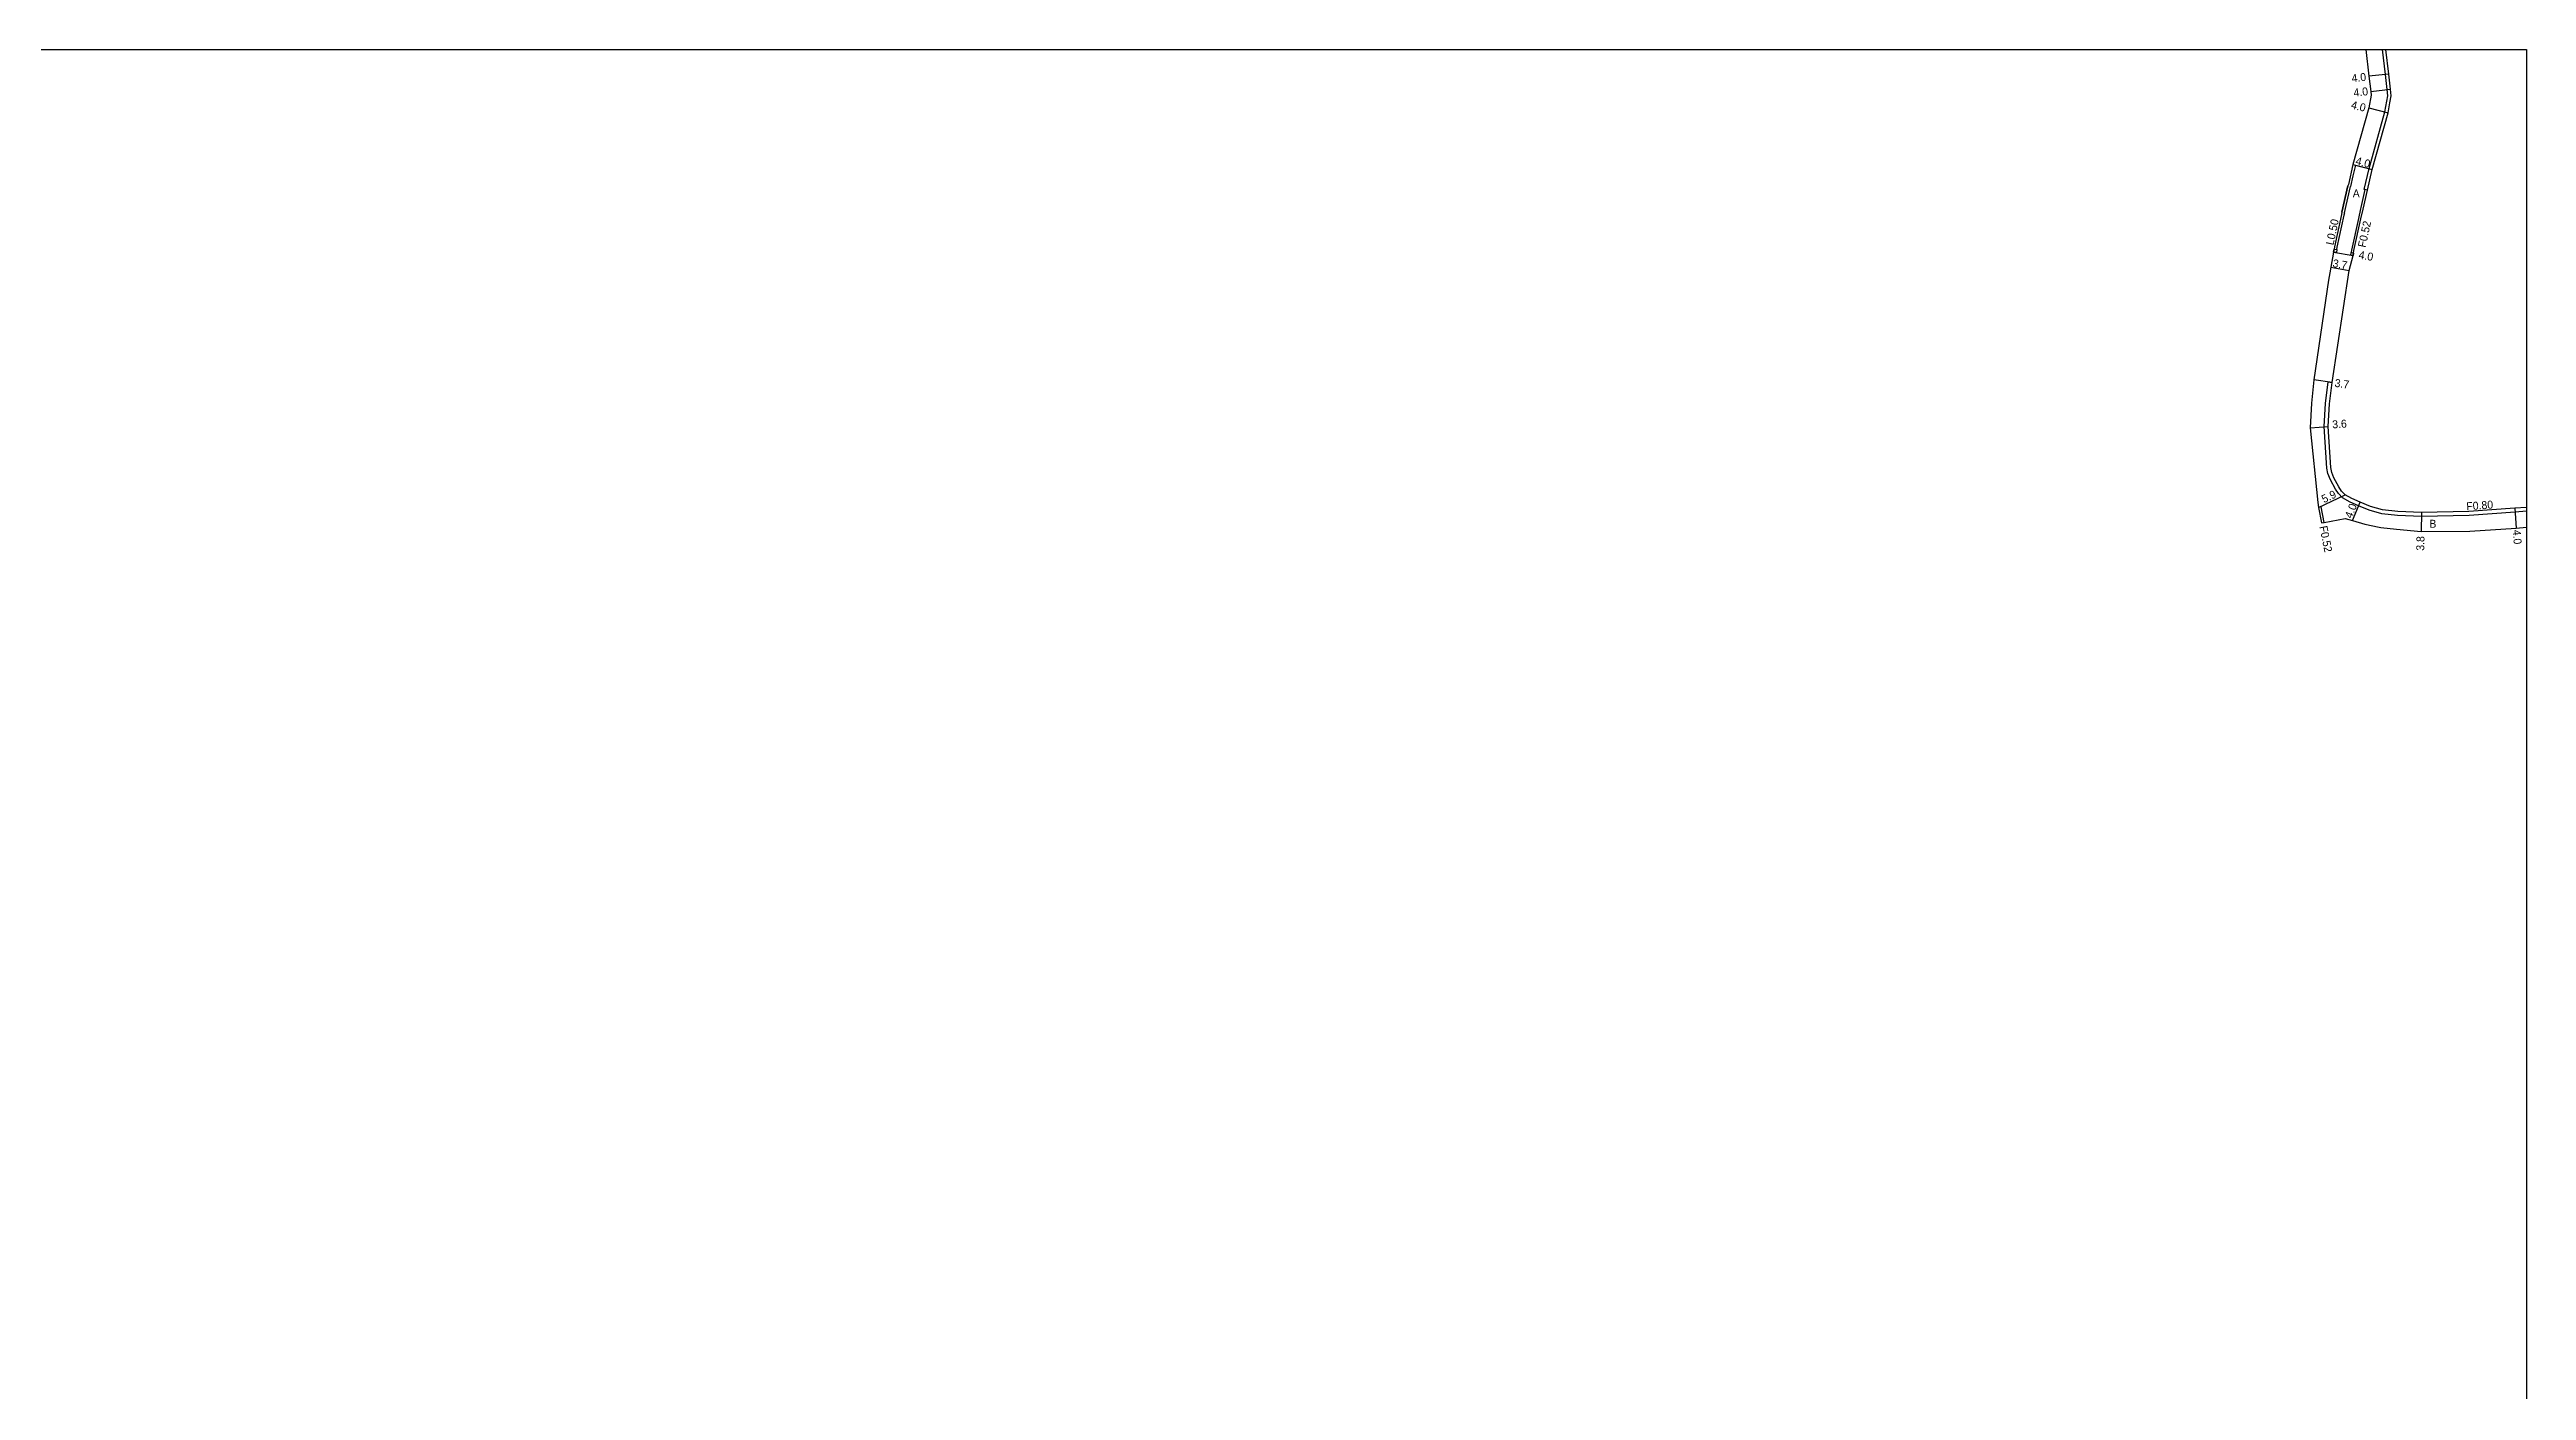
# Model space of a CAD drawing. Header units: metres. Extents: x -16000 to -12000, y -105000 to -102000.
# Drawn here: x -12495.9 to -12000, y -102268.6 to -102000 of the extents above; entities that cross this region are included whole.
import ezdxf

# ---------------------------------------------------------------- set-up
doc = ezdxf.new("R2010")
doc.units = ezdxf.units.M
doc.header["$LTSCALE"] = 2.5
for name, color, linetype in [('側溝・桝', 7, 'Continuous'), ('図郭', 7, 'Continuous'), ('幅員', 7, 'Continuous'), ('舗装', 7, 'Continuous'), ('道路', 7, 'Continuous')]:
    doc.layers.add(name, color=color, linetype=linetype)
doc.styles.get("Standard").update_dxf_attribs({"font": ''})
doc.styles.get('Standard').set_extended_font_data('@MS PGothic')

msp = doc.modelspace()

# ---------------------------------------------------------------- linework, layer by layer
at = {"layer": '側溝・桝'}
for points in [[(-12031.83, -102028.17), (-12032.33, -102028.05), (-12032.46, -102028.02), (-12031.5, -102023.84), (-12028.35, -102012.51), (-12027.73, -102009.25), (-12027.87, -102008.03), (-12028.22, -102005), (-12028.79, -102000)], [(-12034.26, -102023.14), (-12034.76, -102025.3), (-12035.24, -102027.41)], [(-12034.75, -102023.02), (-12034.26, -102023.14)], [(-12036.94, -102032.58), (-12035.73, -102027.29)], [(-12036.46, -102032.69), (-12035.24, -102027.41)], [(-12032.33, -102028.05), (-12033.15, -102031.62), (-12033.21, -102031.89), (-12033.66, -102033.83), (-12035.04, -102040.18), (-12035.12, -102040.67), (-12035.1, -102040.67)], [(-12036.46, -102032.69), (-12036.57, -102033.18), (-12037.96, -102039.61), (-12038.04, -102040.06)], [(-12000, -102092.5), (-12002.29, -102092.67), (-12011.5, -102093.34), (-12021.04, -102093.53), (-12025.82, -102093.35), (-12028.98, -102092.98), (-12031.49, -102092.29), (-12033.63, -102091.38), (-12035.29, -102090.68), (-12036.81, -102089.8), (-12037.64, -102088.93), (-12038.24, -102088.03), (-12039.26, -102086.16), (-12039.74, -102084.95), (-12039.97, -102083.84), (-12040.53, -102075.52), (-12040.24, -102070.9), (-12039.71, -102066.57)], [(-12039.71, -102066.57), (-12038.91, -102066.68)], [(-12040.5, -102094.71), (-12041.12, -102091.61), (-12041.63, -102091.71)]]:
    msp.add_lwpolyline(points, dxfattribs=at)
for points in [[(-12037.94, -102040.08), (-12038.04, -102040.67), (-12038.64, -102040.57), (-12038.53, -102039.98), (-12038.04, -102040.06)], [(-12034.69, -102041.25), (-12035.19, -102041.16), (-12035.1, -102040.67), (-12034.61, -102040.76)]]:
    msp.add_lwpolyline(points, close=True, dxfattribs=at)
at = {"layer": '図郭'}
msp.add_lwpolyline([(-12800, -102000), (-12000, -102000), (-12000, -102600), (-12800, -102600)], close=True, dxfattribs=at)
at = {"layer": '幅員'}
for points in [[(-12027.57, -102004.93), (-12031.54, -102005.37)], [(-12031.19, -102008.4), (-12027.22, -102007.95)], [(-12031.59, -102011.7), (-12027.71, -102012.66)], [(-12034.75, -102023.02), (-12030.87, -102024)], [(-12038.64, -102040.57), (-12034.69, -102041.25)], [(-12039.16, -102043.6), (-12035.52, -102044.23)], [(-12038.91, -102066.68), (-12042.58, -102066.19)], [(-12043.32, -102075.75), (-12039.73, -102075.51)], [(-12041.63, -102091.71), (-12036.31, -102089.17)], [(-12034.8, -102094.36), (-12033.32, -102090.65)], [(-12021.03, -102092.73), (-12021.11, -102096.53)], [(-12002.35, -102091.87), (-12002.05, -102095.86)]]:
    msp.add_lwpolyline(points, dxfattribs=at)
at = {"layer": '舗装'}
msp.add_lwpolyline([(-12039.16, -102043.6), (-12035.52, -102044.23)], dxfattribs=at)
at = {"layer": '道路'}
for points in [[(-12032.16, -102000), (-12031.54, -102005.37), (-12031.19, -102008.4), (-12031.11, -102009.13), (-12031.59, -102011.7), (-12034.75, -102023.02), (-12035.66, -102027.01), (-12035.73, -102027.29), (-12036.94, -102032.58)], [(-12027.34, -102010.71), (-12027.07, -102009.28), (-12027.22, -102007.95), (-12027.57, -102004.93), (-12028.14, -102000)], [(-12031.83, -102028.17), (-12030.87, -102024), (-12027.71, -102012.66), (-12027.34, -102010.71)], [(-12000, -102091.7), (-12002.35, -102091.87), (-12011.53, -102092.54), (-12021.03, -102092.73), (-12025.76, -102092.55), (-12028.83, -102092.19), (-12031.23, -102091.54), (-12033.32, -102090.65), (-12034.93, -102089.96), (-12036.31, -102089.17), (-12037.01, -102088.43), (-12037.56, -102087.62), (-12038.54, -102085.82), (-12038.97, -102084.72), (-12039.18, -102083.73), (-12039.73, -102075.51), (-12039.44, -102070.97), (-12038.91, -102066.68), (-12035.52, -102044.23), (-12034.69, -102041.25), (-12034.61, -102040.76), (-12034.53, -102040.28), (-12033.15, -102033.94), (-12032.71, -102032), (-12031.83, -102028.17)], [(-12036.94, -102032.58), (-12037.06, -102033.07), (-12038.45, -102039.52), (-12038.53, -102039.98), (-12038.64, -102040.57), (-12039.16, -102043.6), (-12039.36, -102044.74), (-12039.61, -102046.22)], [(-12039.61, -102046.22), (-12042.58, -102066.19), (-12043.03, -102070.81), (-12043.32, -102075.75), (-12041.78, -102090.76), (-12041.63, -102091.71)], [(-12041.63, -102091.71), (-12041.01, -102094.8), (-12040.5, -102094.71), (-12036.31, -102093.93), (-12034.8, -102094.36), (-12032.33, -102095.07)], [(-12032.33, -102095.07), (-12029.52, -102095.7), (-12029.15, -102095.76), (-12025.99, -102096.05), (-12021.11, -102096.53), (-12011.36, -102096.44), (-12002.05, -102095.86), (-12000, -102095.67)]]:
    msp.add_lwpolyline(points, dxfattribs=at)

# ---------------------------------------------------------------- texts
at = {"layer": '側溝・桝'}
for s, rotation, p in [('L0.50', 77.7725, (-12038.65, -102039.28)), ('F0.52', 77.7731, (-12032.22, -102039.76)), ('F0.80', 4.1746, (-12011.97, -102092.31)), ('F0.52', 281.4622, (-12041.47, -102095.57))]:
    msp.add_text(s, height=1.6, rotation=rotation, dxfattribs=at).set_placement(p)
at = {"layer": '幅員'}
for s, rotation, p in [('4.0', 6.4459, (-12034.92, -102006.57)), ('4.0', 346.0424, (-12035.23, -102011.79)), ('4.0', 6.5152, (-12034.53, -102009.46)), ('4.0', 345.7483, (-12034.33, -102023.02)), ('4.0', 350.1753, (-12033.69, -102041.86)), ('3.7', 350.1776, (-12038.9, -102043.55)), ('3.7', 352.354, (-12038.48, -102067.55)), ('3.6', 3.8344, (-12038.83, -102075.9)), ('5.9', 25.5603, (-12040.54, -102090.89)), ('4.0', 68.2626, (-12034.96, -102094.05)), ('3.8', 88.8618, (-12020.47, -102100.4)), ('4.0', 274.1743, (-12002.75, -102096.25))]:
    msp.add_text(s, height=1.6, rotation=rotation, dxfattribs=at).set_placement(p)
at = {"layer": '舗装'}
for s, p in [('A', (-12034.78, -102029.62)), ('B', (-12019.44, -102095.79))]:
    msp.add_text(s, height=1.6, dxfattribs=at).set_placement(p)

doc.saveas('drawing.dxf')
